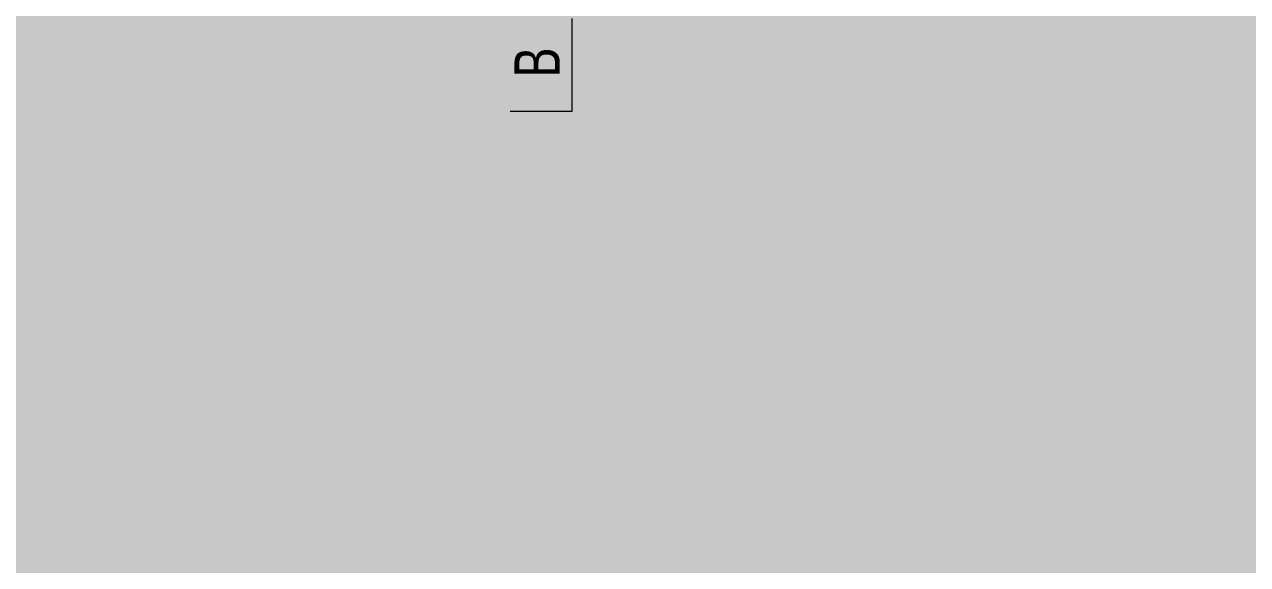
# Model space of a CAD drawing. Header units: metres. Extents: x -111189 to -108577, y -72951 to -72647.
# Drawn here: x -110733.78 to -110727.85, y -72945.93 to -72943.31 of the extents above; entities that cross this region are included whole.
import ezdxf

# ---------------------------------------------------------------- set-up
doc = ezdxf.new("R2010")
doc.units = ezdxf.units.M
doc.header["$MEASUREMENT"] = 0
doc.set_wipeout_variables(frame=1)
doc.linetypes.add('OTK - Traço Ponto CORTES_ALÇ', pattern=[0.6, 0.3, -0.15, 0, -0.15])
doc.linetypes.add('Wipeout_Contour', pattern=[1, 0, -1])
for name, color, linetype in [('Planta Piso -1_1_01 - TERRENO PROPOSTO', 7, 'Continuous'), ('Planta Piso -1_1_02 - PASSEIOS', 7, 'Continuous'), ('Planta Piso -1_1_14 - CORTES.Marcadores', 7, 'Continuous')]:
    doc.layers.add(name, color=color, linetype=linetype)
doc.styles.add('ESTILO_GERADO_4', font='malgunsl.ttf', dxfattribs={"width": 0.8})

msp = doc.modelspace()

# ---------------------------------------------------------------- hatches: boundary and pattern name
at = {"layer": 'Planta Piso -1_1_01 - TERRENO PROPOSTO', "linetype": 'Continuous', "lineweight": 0, "true_color": 0x939598, "transparency": 33554539}
msp.add_hatch(color=252, dxfattribs=at).paths.add_polyline_path([(-110746.6508, -72951.1828), (-110740.2464, -72951.1828), (-110737.7611, -72950.6884), (-110727.7202, -72948.691), (-110726.5777, -72948.4637), (-110722.7586, -72947.704), (-110721.2326, -72947.4005), (-110721.2326, -72940.7538), (-110724.0295, -72941.3098), (-110727.7187, -72942.043), (-110736.6252, -72943.8134), (-110739.0325, -72944.2918), (-110740.2322, -72944.5303), (-110744.0476, -72945.2887), (-110746.6508, -72945.8061)])

# ---------------------------------------------------------------- next in the draw order: wipeouts: each hides what was drawn before it
at = {"color": 254, "linetype": 'Wipeout_Contour', "lineweight": 0, "ltscale": 1856403.940493357}
msp.add_wipeout([(-110746.6508, -72944.3431), (-110746.6508, -72945.8061), (-110744.0476, -72945.2887), (-110740.2322, -72944.5303), (-110739.0325, -72944.2918), (-110727.7187, -72942.043), (-110724.0295, -72941.3098), (-110721.2326, -72940.7538), (-110721.2326, -72939.3245), (-110724.3019, -72939.9305), (-110727.9937, -72940.6594), (-110739.3087, -72942.8934), (-110740.5087, -72943.1304), (-110744.325, -72943.8839)], dxfattribs=at).dxf.layer = 'Planta Piso -1_1_02 - PASSEIOS'

# ---------------------------------------------------------------- next in the draw order: linework, layer by layer
at = {"layer": 'Planta Piso -1_1_14 - CORTES.Marcadores', "color": 7, "linetype": 'OTK - Traço Ponto CORTES_ALÇ', "lineweight": 5, "ltscale": 0.5}
msp.add_line((-110731.1241, -72943.4289), (-110731.1241, -72921.3982), dxfattribs=at)
at = {"layer": 'Planta Piso -1_1_14 - CORTES.Marcadores', "color": 7, "linetype": 'Continuous', "lineweight": 5, "ltscale": 1000}
for q in [(-110731.1241, -72943.4289), (-110731.4241, -72943.7289)]:
    msp.add_line((-110731.1241, -72943.7289), q, dxfattribs=at)

# ---------------------------------------------------------------- next in the draw order: texts
at = {"layer": 'Planta Piso -1_1_14 - CORTES.Marcadores', "color": 7, "linetype": 'Continuous', "lineweight": 5, "insert": (-110731.1841, -72943.4184), "char_height": 0.22, "attachment_point": 9, "rotation": 90, "style": 'ESTILO_GERADO_4'}
msp.add_mtext('\\A1;{\\pqr;\\pt0;\\fMalgun Gothic Semilight|b0|i0|c0|p0;\\W0.800000;B}', dxfattribs=at)

doc.saveas('drawing.dxf')
